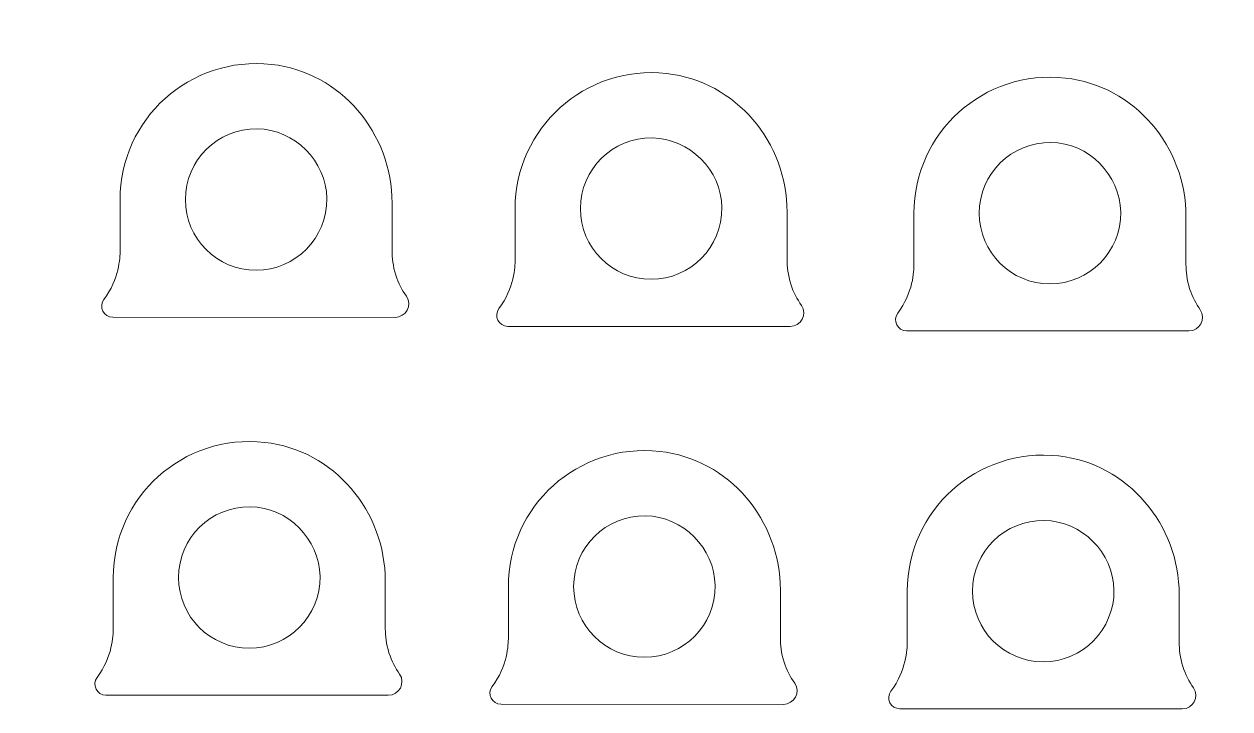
# Model space of a CAD drawing. Header units: inches. Extents: x -5.7 to 5.7, y -3.9 to 4.
# Drawn here: x 0.219 to 1.965, y 0.065 to 1.056 of the extents above; entities that cross this region are included whole.
import ezdxf

# ---------------------------------------------------------------- set-up
doc = ezdxf.new("R2010")
doc.units = ezdxf.units.IN
doc.header["$MEASUREMENT"] = 0
doc.layers.add('_U+5207_U+65AD_U+30D1_U+30B9', color=7, linetype='Continuous')

# ---------------------------------------------------------------- blocks, each defined once
blk = doc.blocks.new('block 58')
at = {"layer": '_U+5207_U+65AD_U+30D1_U+30B9', "color": 1, "lineweight": 9, "true_color": 0xff0000}
blk.add_open_spline([(5.5299, 1.015), (5.5299, 1.015), (5.4225, 0.8272), (5.4225, 0.8272), (5.3903, 0.771), (5.4094, 0.6994), (5.4652, 0.6666), (5.4652, 0.6666), (5.5303, 0.6285), (5.5303, 0.6285), (5.5303, 0.6285), (5.5303, 0.6285), (5.5303, 0.6285), (5.6244, 0.5741), (5.6567, 0.4537), (5.6023, 0.3596), (5.548, 0.2654), (5.4276, 0.2332), (5.3334, 0.2875), (5.3334, 0.2875), (5.2701, 0.3245), (5.2701, 0.3245), (5.2135, 0.3575), (5.1408, 0.3381), (5.1081, 0.2813), (5.1081, 0.2813), (5.0082, 0.1071), (5.0082, 0.1071), (4.9972, 0.0916), (4.9758, 0.0879), (4.9603, 0.0989), (4.9603, 0.0989), (4.3796, 0.4331), (4.3796, 0.4331), (4.376, 0.4343), (4.3723, 0.4353), (4.3686, 0.4359), (4.3686, 0.4359), (2.92, 0.6513), (2.92, 0.6513), (2.9149, 0.6518), (2.9101, 0.6538), (2.9062, 0.6572), (2.9062, 0.6572), (2.4909, 1.2264), (2.491, 1.2263), (2.4873, 1.2299), (2.4823, 1.232), (2.4771, 1.232), (2.4771, 1.232), (1.0597, 1.232), (1.0597, 1.232), (1.0597, 1.232), (0.9809, 1.232), (0.9809, 1.232), (0.9809, 1.232), (0.3116, 1.232), (0.3116, 1.232), (0.3007, 1.232), (0.2919, 1.2408), (0.2919, 1.2517), (0.2919, 1.2517), (0.2914, 1.2838), (0.2914, 1.2838), (0.2914, 1.349), (0.2385, 1.4019), (0.1733, 1.4019), (0.1733, 1.4019), (0.0992, 1.4019), (0.0992, 1.4019), (0.0992, 1.4019), (0.0992, 1.4019), (0.0992, 1.4019), (-0.0127, 1.4019), (-0.1028, 1.4952), (-0.0974, 1.6082), (-0.0924, 1.7141), (-0.0012, 1.7956), (0.1048, 1.7956), (0.1048, 1.7956), (0.1734, 1.7956), (0.1734, 1.7956), (0.2386, 1.7956), (0.2915, 1.8484), (0.2915, 1.9137), (0.2915, 1.9137), (0.2918, 2.7808), (0.2918, 2.7808), (0.2918, 2.846), (0.2389, 2.8989), (0.1737, 2.8989), (0.1737, 2.8989), (0.0996, 2.8989), (0.0996, 2.8989), (0.0996, 2.8989), (0.0996, 2.8989), (0.0996, 2.8989), (-0.0123, 2.8989), (-0.1024, 2.9922), (-0.0971, 3.1052), (-0.0921, 3.2111), (-0.0009, 3.2926), (0.1051, 3.2926), (0.1051, 3.2926), (0.1738, 3.2926), (0.1738, 3.2926), (0.239, 3.2926), (0.2919, 3.3455), (0.2919, 3.4107), (0.2919, 3.4107), (0.2919, 3.4271), (0.2919, 3.4271), (0.2919, 3.4271), (0.2919, 3.4271), (0.2919, 3.4271), (0.2919, 3.4379), (0.3007, 3.4467), (0.3116, 3.4467), (0.3116, 3.4467), (0.9809, 3.4467), (0.9809, 3.4467), (0.9809, 3.4467), (1.0597, 3.4467), (1.0597, 3.4467), (1.0597, 3.4467), (1.7684, 3.4467), (1.7684, 3.4467), (1.7792, 3.4467), (1.7881, 3.4556), (1.7881, 3.4664), (1.7881, 3.4664), (1.7881, 3.6141), (1.7881, 3.6141), (1.7881, 3.6249), (1.7969, 3.6338), (1.8077, 3.6338), (1.8077, 3.6338), (2.5164, 3.6338), (2.5164, 3.6338), (2.5273, 3.6338), (2.5361, 3.6426), (2.5361, 3.6534), (2.5361, 3.6534), (2.5361, 3.7027), (2.5361, 3.7027), (2.5361, 3.7135), (2.5449, 3.7224), (2.5558, 3.7224), (2.5558, 3.7224), (3.2252, 3.7224), (3.2252, 3.7224), (3.236, 3.7224), (3.2448, 3.7135), (3.2448, 3.7027), (3.2448, 3.7027), (3.2448, 3.6534), (3.2448, 3.6534), (3.2448, 3.6426), (3.2537, 3.6338), (3.2645, 3.6338), (3.2645, 3.6338), (3.9732, 3.6338), (3.9732, 3.6338), (3.9841, 3.6338), (3.9929, 3.6249), (3.9929, 3.6141), (3.9929, 3.6141), (3.9929, 3.555), (3.9929, 3.555), (3.9929, 3.5441), (4.0018, 3.5353), (4.0126, 3.5353), (4.0126, 3.5353), (4.0716, 3.5354), (4.0716, 3.5354), (4.1368, 3.5354), (4.1896, 3.5883), (4.1896, 3.6535), (4.1896, 3.6535), (4.1896, 3.7221), (4.1896, 3.7221), (4.1896, 3.8281), (4.2711, 3.9193), (4.3769, 3.9243), (4.49, 3.9296), (4.5833, 3.8395), (4.5833, 3.7276), (4.5833, 3.7276), (4.5833, 3.6535), (4.5833, 3.6535), (4.5833, 3.5883), (4.6361, 3.5354), (4.7013, 3.5353), (4.7013, 3.5353), (4.7213, 3.5353), (4.7213, 3.5353), (4.7322, 3.5353), (4.741, 3.5265), (4.741, 3.5156), (4.741, 3.5156), (4.7409, 3.4671), (4.7409, 3.4671), (4.742, 3.4566), (4.7501, 3.4481), (4.7606, 3.4465), (4.7606, 3.4465), (5.5382, 3.4465), (5.5382, 3.4465), (5.5491, 3.4465), (5.5579, 3.4377), (5.5579, 3.4268), (5.5579, 3.4268), (5.5579, 1.1055), (5.5579, 1.1055), (5.5562, 1.0735), (5.5465, 1.0424), (5.5298, 1.0151)], degree=3, knots=[0, 0, 0, 0, 1, 1, 1, 2, 2, 2, 3, 3, 3, 4, 4, 4, 5, 5, 5, 6, 6, 6, 7, 7, 7, 8, 8, 8, 9, 9, 9, 10, 10, 10, 11, 11, 11, 12, 12, 12, 13, 13, 13, 14, 14, 14, 15, 15, 15, 16, 16, 16, 17, 17, 17, 18, 18, 18, 19, 19, 19, 20, 20, 20, 21, 21, 21, 22, 22, 22, 23, 23, 23, 24, 24, 24, 25, 25, 25, 26, 26, 26, 27, 27, 27, 28, 28, 28, 29, 29, 29, 30, 30, 30, 31, 31, 31, 32, 32, 32, 33, 33, 33, 34, 34, 34, 35, 35, 35, 36, 36, 36, 37, 37, 37, 38, 38, 38, 39, 39, 39, 40, 40, 40, 41, 41, 41, 42, 42, 42, 43, 43, 43, 44, 44, 44, 45, 45, 45, 46, 46, 46, 47, 47, 47, 48, 48, 48, 49, 49, 49, 50, 50, 50, 51, 51, 51, 52, 52, 52, 53, 53, 53, 54, 54, 54, 55, 55, 55, 56, 56, 56, 57, 57, 57, 58, 58, 58, 59, 59, 59, 60, 60, 60, 61, 61, 61, 62, 62, 62, 63, 63, 63, 64, 64, 64, 65, 65, 65, 66, 66, 66, 67, 67, 67, 68, 68, 68, 69, 69, 69, 70, 70, 70, 71, 71, 71, 72, 72, 72, 72], dxfattribs=at)
blk = doc.blocks.new('block 46')
at = {"layer": '_U+5207_U+65AD_U+30D1_U+30B9'}
blk.add_blockref('block 58', (0, 0), dxfattribs=at)
blk = doc.blocks.new('block 129')
at = {"layer": '_U+5207_U+65AD_U+30D1_U+30B9', "color": 1, "lineweight": 9, "true_color": 0xff0000}
blk.add_open_spline([(0.4527, 0.8023), (0.4527, 0.8593), (0.4993, 0.9054), (0.5565, 0.9046), (0.6109, 0.9039), (0.6567, 0.8581), (0.6574, 0.8038), (0.6582, 0.7466), (0.6121, 0.6999), (0.5551, 0.6999), (0.4985, 0.6999), (0.4527, 0.7458), (0.4527, 0.8023), (0.4527, 0.8023), (0.4527, 0.8023), (0.4527, 0.8023)], degree=3, knots=[0, 0, 0, 0, 1, 1, 1, 2, 2, 2, 3, 3, 3, 4, 4, 4, 5, 5, 5, 5], dxfattribs=at)
blk = doc.blocks.new('block 130')
at = {"layer": '_U+5207_U+65AD_U+30D1_U+30B9', "color": 1, "lineweight": 9, "true_color": 0xff0000}
blk.add_open_spline([(0.7562, 0.6317), (0.7719, 0.6317), (0.7816, 0.6494), (0.7726, 0.6623), (0.7664, 0.671), (0.761, 0.6812), (0.7572, 0.693), (0.7531, 0.7061), (0.7519, 0.7182), (0.7519, 0.7281), (0.7519, 0.7281), (0.7519, 0.7971), (0.7519, 0.7971), (0.7519, 0.8982), (0.6779, 0.9868), (0.5775, 0.9979), (0.4587, 1.011), (0.3582, 0.9184), (0.3582, 0.8023), (0.3582, 0.8023), (0.3582, 0.7282), (0.3582, 0.7282), (0.3582, 0.7181), (0.3569, 0.6872), (0.3348, 0.6575), (0.3348, 0.6575), (0.3348, 0.6575), (0.3348, 0.6575), (0.3268, 0.6469), (0.3344, 0.6319), (0.3476, 0.6319), (0.3476, 0.6319), (0.7562, 0.6317), (0.7562, 0.6317)], degree=3, knots=[0, 0, 0, 0, 1, 1, 1, 2, 2, 2, 3, 3, 3, 4, 4, 4, 5, 5, 5, 6, 6, 6, 7, 7, 7, 8, 8, 8, 9, 9, 9, 10, 10, 10, 11, 11, 11, 11], dxfattribs=at)
blk = doc.blocks.new('block 128')
at = {"layer": '_U+5207_U+65AD_U+30D1_U+30B9'}
for name in ['block 130', 'block 129']:
    blk.add_blockref(name, (0, 0), dxfattribs=at)
blk = doc.blocks.new('block 132')
at = {"layer": '_U+5207_U+65AD_U+30D1_U+30B9', "color": 1, "lineweight": 9, "true_color": 0xff0000}
blk.add_open_spline([(1.0245, 0.7892), (1.0245, 0.8462), (1.0711, 0.8923), (1.1283, 0.8915), (1.1827, 0.8907), (1.2285, 0.845), (1.2292, 0.7906), (1.23, 0.7334), (1.1839, 0.6868), (1.1269, 0.6868), (1.0703, 0.6868), (1.0245, 0.7326), (1.0245, 0.7892), (1.0245, 0.7892), (1.0245, 0.7892), (1.0245, 0.7892)], degree=3, knots=[0, 0, 0, 0, 1, 1, 1, 2, 2, 2, 3, 3, 3, 4, 4, 4, 5, 5, 5, 5], dxfattribs=at)
blk = doc.blocks.new('block 133')
at = {"layer": '_U+5207_U+65AD_U+30D1_U+30B9', "color": 1, "lineweight": 9, "true_color": 0xff0000}
blk.add_open_spline([(1.328, 0.6186), (1.3437, 0.6186), (1.3534, 0.6363), (1.3444, 0.6491), (1.3382, 0.6578), (1.3328, 0.668), (1.329, 0.6798), (1.3249, 0.6929), (1.3237, 0.705), (1.3237, 0.7149), (1.3237, 0.7149), (1.3237, 0.784), (1.3237, 0.784), (1.3237, 0.885), (1.2497, 0.9737), (1.1493, 0.9848), (1.0305, 0.9979), (0.93, 0.9052), (0.93, 0.7891), (0.93, 0.7891), (0.93, 0.715), (0.93, 0.715), (0.93, 0.705), (0.9287, 0.6741), (0.9066, 0.6444), (0.9066, 0.6444), (0.9066, 0.6444), (0.9066, 0.6444), (0.8986, 0.6338), (0.9062, 0.6187), (0.9194, 0.6187), (0.9194, 0.6187), (1.328, 0.6186), (1.328, 0.6186)], degree=3, knots=[0, 0, 0, 0, 1, 1, 1, 2, 2, 2, 3, 3, 3, 4, 4, 4, 5, 5, 5, 6, 6, 6, 7, 7, 7, 8, 8, 8, 9, 9, 9, 10, 10, 10, 11, 11, 11, 11], dxfattribs=at)
blk = doc.blocks.new('block 131')
at = {"layer": '_U+5207_U+65AD_U+30D1_U+30B9'}
for name in ['block 133', 'block 132']:
    blk.add_blockref(name, (0, 0), dxfattribs=at)
blk = doc.blocks.new('block 135')
at = {"layer": '_U+5207_U+65AD_U+30D1_U+30B9', "color": 1, "lineweight": 9, "true_color": 0xff0000}
blk.add_open_spline([(1.6018, 0.7826), (1.6018, 0.8396), (1.6484, 0.8857), (1.7056, 0.8849), (1.76, 0.8842), (1.8057, 0.8384), (1.8065, 0.784), (1.8073, 0.7268), (1.7612, 0.6802), (1.7041, 0.6802), (1.6476, 0.6802), (1.6018, 0.726), (1.6018, 0.7826), (1.6018, 0.7826), (1.6018, 0.7826), (1.6018, 0.7826)], degree=3, knots=[0, 0, 0, 0, 1, 1, 1, 2, 2, 2, 3, 3, 3, 4, 4, 4, 5, 5, 5, 5], dxfattribs=at)
blk = doc.blocks.new('block 136')
at = {"layer": '_U+5207_U+65AD_U+30D1_U+30B9', "color": 1, "lineweight": 9, "true_color": 0xff0000}
blk.add_open_spline([(1.9052, 0.612), (1.9209, 0.612), (1.9307, 0.6297), (1.9216, 0.6426), (1.9155, 0.6513), (1.9101, 0.6615), (1.9063, 0.6732), (1.9021, 0.6863), (1.9009, 0.6984), (1.901, 0.7084), (1.901, 0.7084), (1.901, 0.7774), (1.901, 0.7774), (1.901, 0.8785), (1.827, 0.9671), (1.7265, 0.9782), (1.6078, 0.9913), (1.5073, 0.8987), (1.5073, 0.7826), (1.5073, 0.7826), (1.5073, 0.7085), (1.5073, 0.7085), (1.5073, 0.6984), (1.506, 0.6675), (1.4838, 0.6378), (1.4838, 0.6378), (1.4838, 0.6378), (1.4838, 0.6378), (1.4759, 0.6272), (1.4834, 0.6122), (1.4967, 0.6121), (1.4967, 0.6121), (1.9052, 0.612), (1.9052, 0.612)], degree=3, knots=[0, 0, 0, 0, 1, 1, 1, 2, 2, 2, 3, 3, 3, 4, 4, 4, 5, 5, 5, 6, 6, 6, 7, 7, 7, 8, 8, 8, 9, 9, 9, 10, 10, 10, 11, 11, 11, 11], dxfattribs=at)
blk = doc.blocks.new('block 134')
at = {"layer": '_U+5207_U+65AD_U+30D1_U+30B9'}
for name in ['block 136', 'block 135']:
    blk.add_blockref(name, (0, 0), dxfattribs=at)
blk = doc.blocks.new('block 141')
at = {"layer": '_U+5207_U+65AD_U+30D1_U+30B9', "color": 1, "lineweight": 9, "true_color": 0xff0000}
blk.add_open_spline([(0.4429, 0.2551), (0.4429, 0.3121), (0.4895, 0.3583), (0.5467, 0.3575), (0.6011, 0.3567), (0.6469, 0.3109), (0.6476, 0.2566), (0.6484, 0.1994), (0.6023, 0.1527), (0.5453, 0.1527), (0.4887, 0.1527), (0.4429, 0.1986), (0.4429, 0.2551), (0.4429, 0.2551), (0.4429, 0.2551), (0.4429, 0.2551)], degree=3, knots=[0, 0, 0, 0, 1, 1, 1, 2, 2, 2, 3, 3, 3, 4, 4, 4, 5, 5, 5, 5], dxfattribs=at)
blk = doc.blocks.new('block 142')
at = {"layer": '_U+5207_U+65AD_U+30D1_U+30B9', "color": 1, "lineweight": 9, "true_color": 0xff0000}
blk.add_open_spline([(0.7464, 0.0845), (0.7621, 0.0845), (0.7718, 0.1023), (0.7628, 0.1151), (0.7566, 0.1238), (0.7512, 0.134), (0.7474, 0.1458), (0.7433, 0.1589), (0.7421, 0.171), (0.7421, 0.1809), (0.7421, 0.1809), (0.7421, 0.2499), (0.7421, 0.2499), (0.7421, 0.351), (0.6681, 0.4396), (0.5677, 0.4507), (0.4489, 0.4638), (0.3484, 0.3712), (0.3484, 0.2551), (0.3484, 0.2551), (0.3484, 0.181), (0.3484, 0.181), (0.3484, 0.1709), (0.3471, 0.14), (0.325, 0.1103), (0.325, 0.1103), (0.325, 0.1103), (0.325, 0.1103), (0.317, 0.0998), (0.3246, 0.0847), (0.3378, 0.0847), (0.3378, 0.0847), (0.7464, 0.0845), (0.7464, 0.0845)], degree=3, knots=[0, 0, 0, 0, 1, 1, 1, 2, 2, 2, 3, 3, 3, 4, 4, 4, 5, 5, 5, 6, 6, 6, 7, 7, 7, 8, 8, 8, 9, 9, 9, 10, 10, 10, 11, 11, 11, 11], dxfattribs=at)
blk = doc.blocks.new('block 140')
at = {"layer": '_U+5207_U+65AD_U+30D1_U+30B9'}
for name in ['block 142', 'block 141']:
    blk.add_blockref(name, (0, 0), dxfattribs=at)
blk = doc.blocks.new('block 144')
at = {"layer": '_U+5207_U+65AD_U+30D1_U+30B9', "color": 1, "lineweight": 9, "true_color": 0xff0000}
blk.add_open_spline([(1.0147, 0.242), (1.0147, 0.299), (1.0613, 0.3451), (1.1185, 0.3443), (1.1729, 0.3436), (1.2187, 0.2978), (1.2194, 0.2434), (1.2202, 0.1862), (1.1741, 0.1396), (1.1171, 0.1396), (1.0606, 0.1396), (1.0147, 0.1854), (1.0147, 0.242), (1.0147, 0.242), (1.0147, 0.242), (1.0147, 0.242)], degree=3, knots=[0, 0, 0, 0, 1, 1, 1, 2, 2, 2, 3, 3, 3, 4, 4, 4, 5, 5, 5, 5], dxfattribs=at)
blk = doc.blocks.new('block 145')
at = {"layer": '_U+5207_U+65AD_U+30D1_U+30B9', "color": 1, "lineweight": 9, "true_color": 0xff0000}
blk.add_open_spline([(1.3182, 0.0714), (1.3339, 0.0714), (1.3436, 0.0891), (1.3346, 0.1019), (1.3284, 0.1107), (1.323, 0.1209), (1.3192, 0.1326), (1.3151, 0.1457), (1.3139, 0.1578), (1.3139, 0.1678), (1.3139, 0.1678), (1.3139, 0.2368), (1.3139, 0.2368), (1.3139, 0.3378), (1.2399, 0.4265), (1.1395, 0.4376), (1.0207, 0.4507), (0.9202, 0.3581), (0.9202, 0.242), (0.9202, 0.242), (0.9202, 0.1679), (0.9202, 0.1679), (0.9202, 0.1578), (0.9189, 0.1269), (0.8968, 0.0972), (0.8968, 0.0972), (0.8968, 0.0972), (0.8968, 0.0972), (0.8889, 0.0866), (0.8964, 0.0715), (0.9096, 0.0715), (0.9096, 0.0715), (1.3182, 0.0714), (1.3182, 0.0714)], degree=3, knots=[0, 0, 0, 0, 1, 1, 1, 2, 2, 2, 3, 3, 3, 4, 4, 4, 5, 5, 5, 6, 6, 6, 7, 7, 7, 8, 8, 8, 9, 9, 9, 10, 10, 10, 11, 11, 11, 11], dxfattribs=at)
blk = doc.blocks.new('block 143')
at = {"layer": '_U+5207_U+65AD_U+30D1_U+30B9'}
for name in ['block 145', 'block 144']:
    blk.add_blockref(name, (0, 0), dxfattribs=at)
blk = doc.blocks.new('block 147')
at = {"layer": '_U+5207_U+65AD_U+30D1_U+30B9', "color": 1, "lineweight": 9, "true_color": 0xff0000}
blk.add_open_spline([(1.592, 0.2354), (1.592, 0.2924), (1.6386, 0.3385), (1.6958, 0.3377), (1.7502, 0.337), (1.7959, 0.2912), (1.7967, 0.2369), (1.7975, 0.1797), (1.7514, 0.133), (1.6943, 0.133), (1.6378, 0.133), (1.592, 0.1789), (1.592, 0.2354), (1.592, 0.2354), (1.592, 0.2354), (1.592, 0.2354)], degree=3, knots=[0, 0, 0, 0, 1, 1, 1, 2, 2, 2, 3, 3, 3, 4, 4, 4, 5, 5, 5, 5], dxfattribs=at)
blk = doc.blocks.new('block 148')
at = {"layer": '_U+5207_U+65AD_U+30D1_U+30B9', "color": 1, "lineweight": 9, "true_color": 0xff0000}
blk.add_open_spline([(1.8955, 0.0648), (1.9112, 0.0648), (1.9209, 0.0825), (1.9119, 0.0954), (1.9057, 0.1041), (1.9003, 0.1143), (1.8965, 0.1261), (1.8923, 0.1392), (1.8912, 0.1513), (1.8912, 0.1612), (1.8912, 0.1612), (1.8912, 0.2302), (1.8912, 0.2302), (1.8912, 0.3313), (1.8172, 0.4199), (1.7167, 0.431), (1.598, 0.4441), (1.4975, 0.3515), (1.4975, 0.2354), (1.4975, 0.2354), (1.4975, 0.1613), (1.4975, 0.1613), (1.4975, 0.1512), (1.4962, 0.1203), (1.474, 0.0906), (1.474, 0.0906), (1.474, 0.0906), (1.474, 0.0906), (1.4661, 0.08), (1.4737, 0.065), (1.4869, 0.065), (1.4869, 0.065), (1.8955, 0.0648), (1.8955, 0.0648)], degree=3, knots=[0, 0, 0, 0, 1, 1, 1, 2, 2, 2, 3, 3, 3, 4, 4, 4, 5, 5, 5, 6, 6, 6, 7, 7, 7, 8, 8, 8, 9, 9, 9, 10, 10, 10, 11, 11, 11, 11], dxfattribs=at)
blk = doc.blocks.new('block 146')
at = {"layer": '_U+5207_U+65AD_U+30D1_U+30B9'}
for name in ['block 148', 'block 147']:
    blk.add_blockref(name, (0, 0), dxfattribs=at)

msp = doc.modelspace()

# ---------------------------------------------------------------- block references
at = {"layer": '_U+5207_U+65AD_U+30D1_U+30B9'}
for name in ['block 46', 'block 128', 'block 131', 'block 134', 'block 140', 'block 143', 'block 146']:
    msp.add_blockref(name, (0, 0), dxfattribs=at)

doc.saveas('drawing.dxf')
